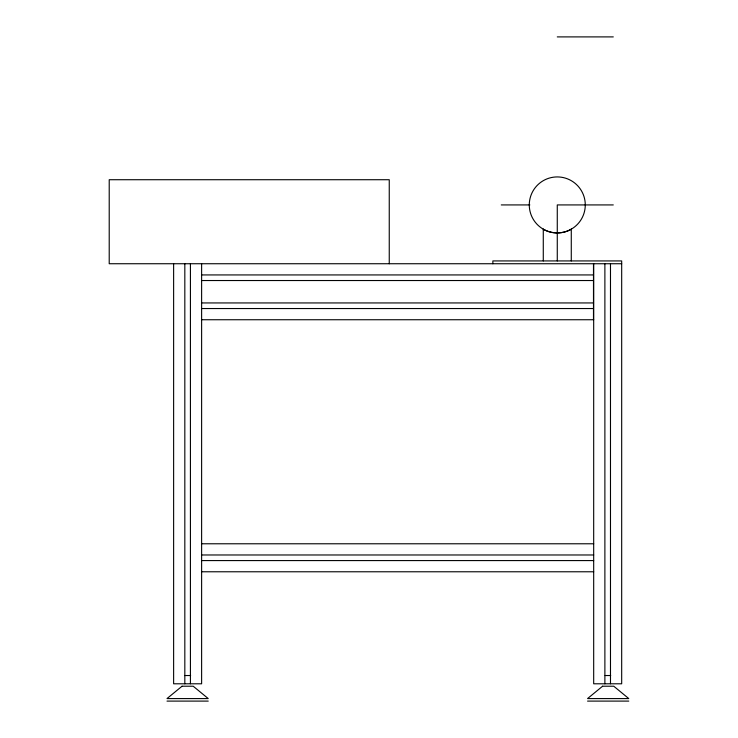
<?xml version="1.0" encoding="UTF-8"?>
<svg xmlns="http://www.w3.org/2000/svg" width="738" height="738" viewBox="0 0 738 738"><rect width="100%" height="100%" fill="white"/><g stroke="black" fill="none" stroke-linecap="round" stroke-linejoin="round"><path stroke-width="1.11" d="M571.24 229.204C563.076 234.112 551.507 234.149 543.288 229.186M557.273 36.9L613.287 36.9M501.268 204.924L529.847 204.924M613.287 204.924L557.273 204.924L557.273 260.929M621.682 263.734L109.215 263.734L109.215 179.721L389.249 179.721L389.249 263.734M201.622 274.933L593.49 274.933M201.622 280.532L593.49 280.532M201.622 302.94L593.49 302.94M201.622 308.539L593.49 308.539M201.622 319.739L593.684 319.739M201.622 543.777L593.684 543.777M201.622 554.976L593.684 554.976M201.622 560.576L593.684 560.576M201.622 571.775L593.684 571.775M184.601 675.528L190.644 675.528M605.151 675.528L610.713 675.528M167 701.1L208.236 701.1M587.559 701.1L628.785 701.1M610.483 263.734L610.483 683.794M604.883 263.734L604.883 683.794M593.684 263.734L593.684 683.794L621.682 683.794L621.682 260.929L492.864 260.929L492.864 263.734M593.49 263.734L593.49 319.739M571.277 229.177L571.277 260.929M543.279 229.177A28.007 28.007 0 0 0 585.28 204.924A28.007 28.007 0 0 0 543.279 180.672A28.007 28.007 0 0 0 543.279 229.177L543.279 260.929M201.622 263.734L201.622 683.794L173.624 683.794L173.624 263.734M190.422 263.734L190.422 683.794M184.823 263.734L184.823 683.794M182.037 686.22L167 698.582L208.236 698.582L193.208 686.22L182.037 686.22M602.586 686.22L587.559 698.582L628.785 698.582L613.758 686.22L602.586 686.22"/></g></svg>
